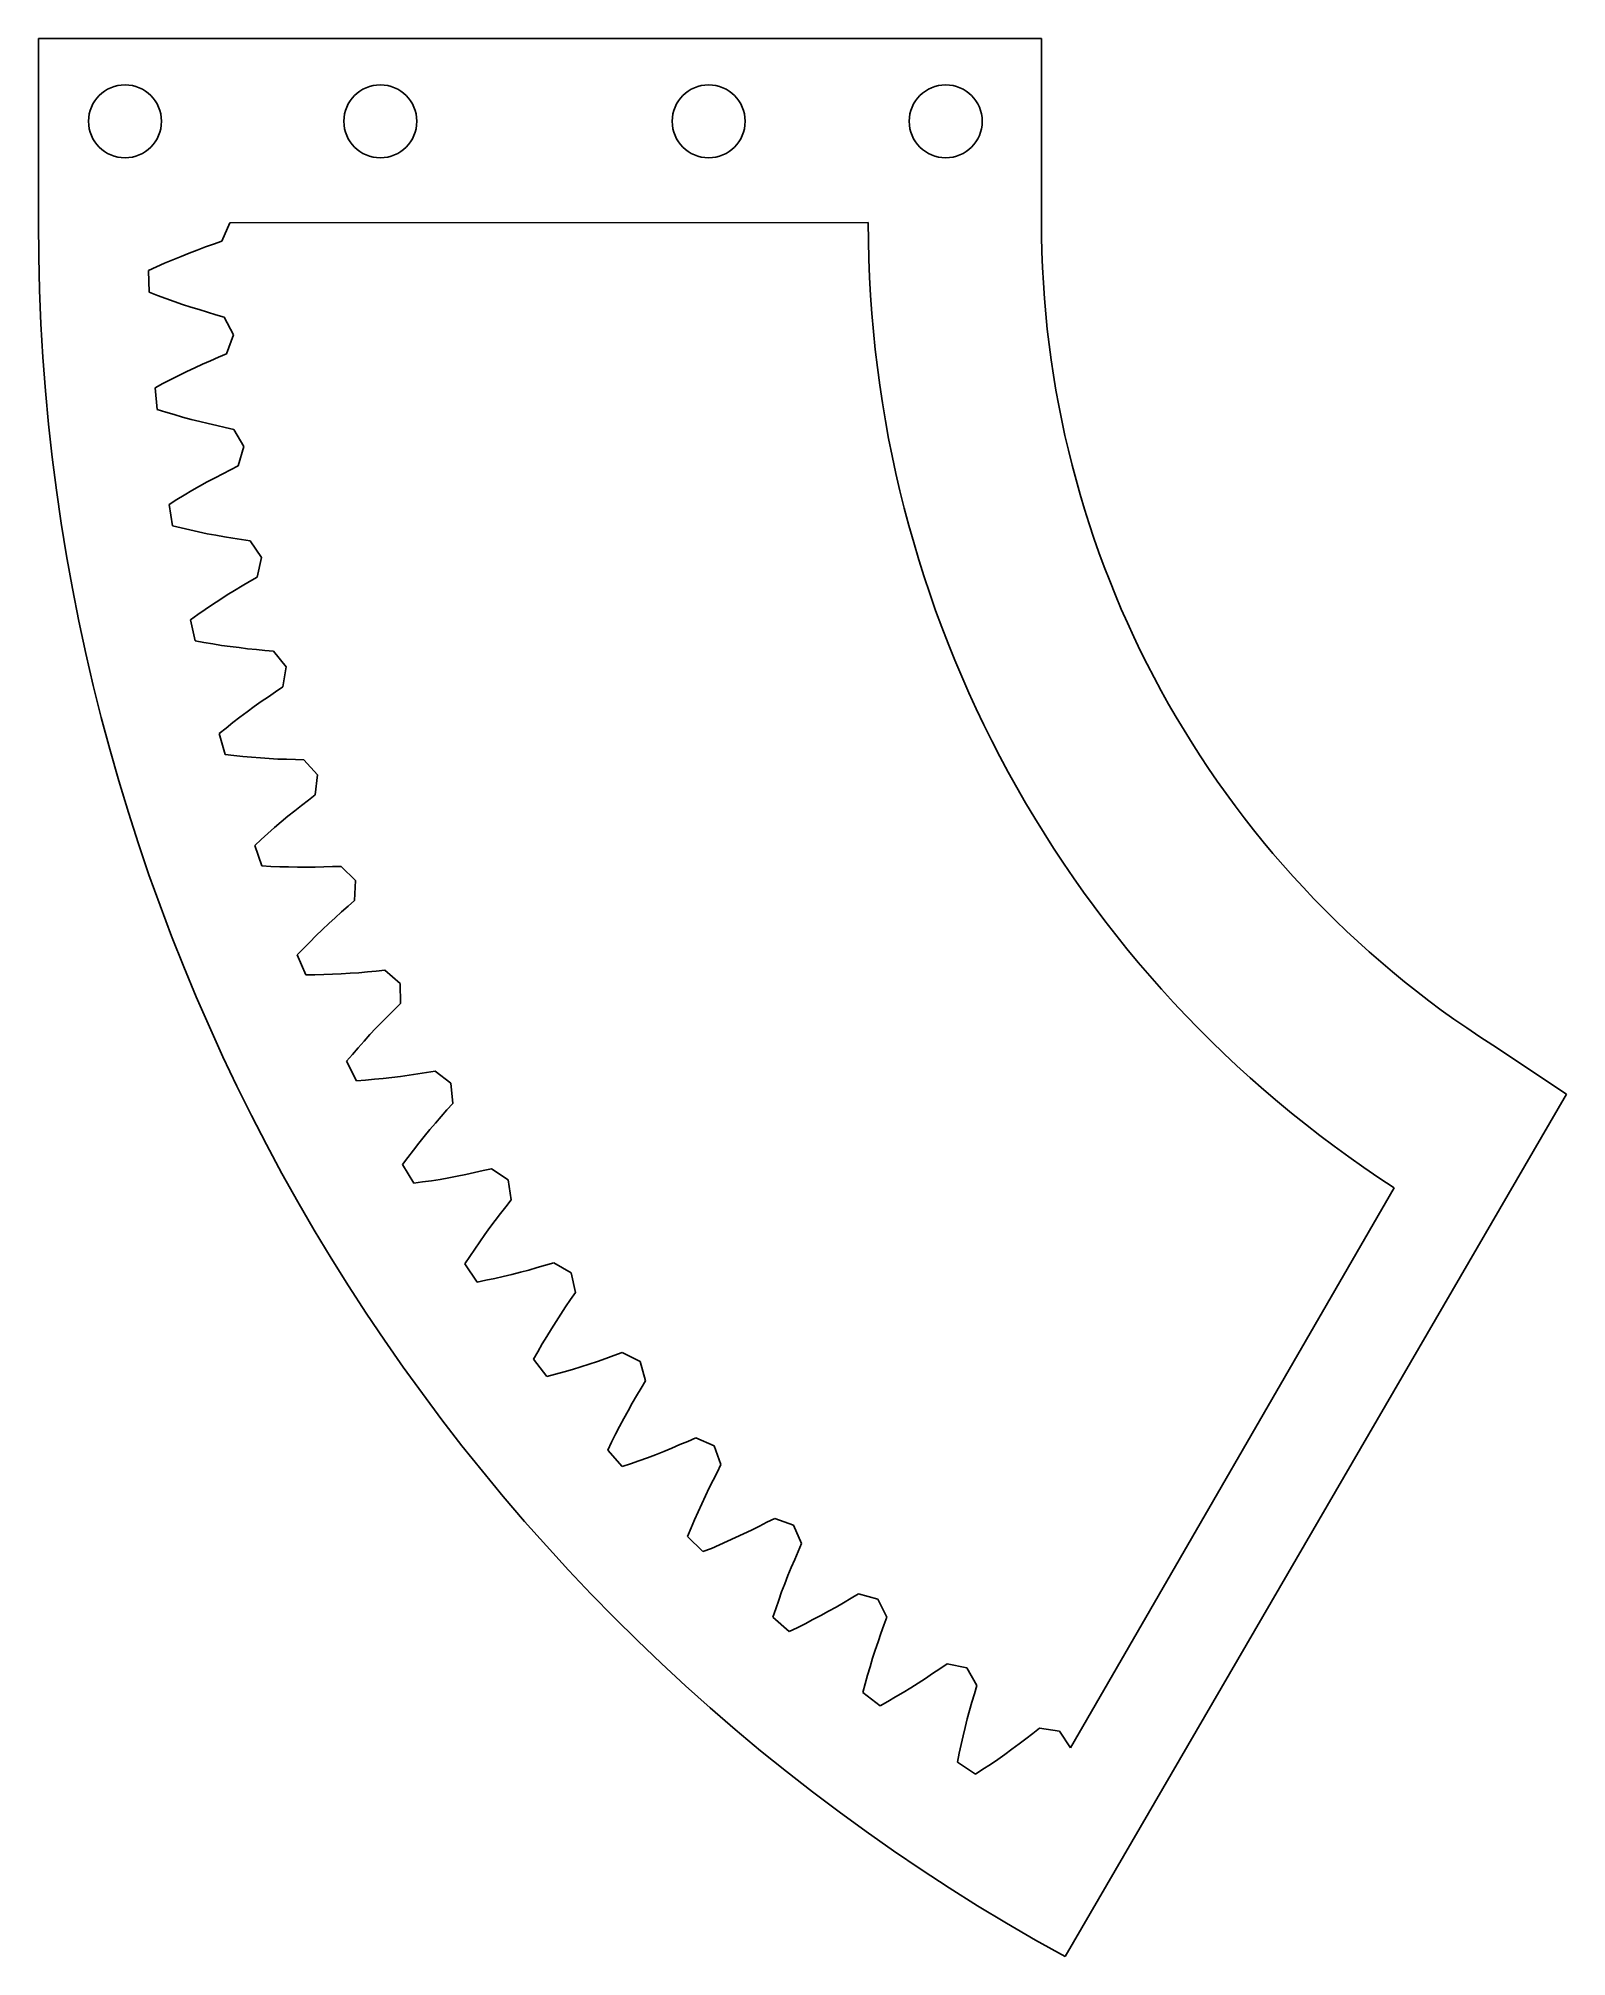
# Model space of a CAD drawing. Extents: x -833 to -749, y -218 to -112.
import ezdxf

# ---------------------------------------------------------------- set-up
doc = ezdxf.new("R2010")
doc.units = 0
doc.linetypes.add('K5LT_BASIC', pattern=[0])
doc.layers.get('0').update_dxf_attribs({"lineweight": 25, "true_color": 0xffffff})
doc.layers.add('Системный слой', color=7, linetype='Continuous', true_color=0xffffff)

msp = doc.modelspace()

# ---------------------------------------------------------------- linework, layer by layer
for p, q in [((-832.75, -112.45), (-777.75, -112.45)), ((-832.75, -112.45), (-832.75, -120.01)), ((-777.75, -112.45), (-777.75, -122.45)), ((-832.75, -122.56), (-832.75, -120.01)), ((-822.25, -122.56), (-822.69, -123.57)), ((-822.25, -122.56), (-822.25, -122.56)), ((-824.04, -124.06), (-824.49, -124.23)), ((-823.59, -123.89), (-824.04, -124.06)), ((-823.14, -123.73), (-823.59, -123.89)), ((-822.69, -123.57), (-823.14, -123.73)), ((-826.27, -124.98), (-826.72, -125.18)), ((-826.72, -125.18), (-826.68, -126.38)), ((-825.83, -124.78), (-826.27, -124.98)), ((-825.38, -124.59), (-825.83, -124.78)), ((-824.93, -124.41), (-825.38, -124.59)), ((-824.49, -124.23), (-824.93, -124.41)), ((-826.68, -126.38), (-826.22, -126.55)), ((-826.22, -126.55), (-825.76, -126.72)), ((-825.76, -126.72), (-825.31, -126.89)), ((-825.31, -126.89), (-824.85, -127.04)), ((-824.85, -127.04), (-824.39, -127.19)), ((-824.39, -127.19), (-823.94, -127.33)), ((-823.94, -127.33), (-823.48, -127.47)), ((-823.48, -127.47), (-823.02, -127.61)), ((-823.02, -127.61), (-822.56, -127.74)), ((-822.56, -127.74), (-822.06, -128.71)), ((-822.06, -128.71), (-822.44, -129.75)), ((-822.06, -128.71), (-822.06, -128.71)), ((-823.75, -130.32), (-824.18, -130.52)), ((-823.31, -130.13), (-823.75, -130.32)), ((-822.87, -129.94), (-823.31, -130.13)), ((-822.44, -129.75), (-822.87, -129.94)), ((-825.92, -131.38), (-826.35, -131.61)), ((-825.49, -131.16), (-825.92, -131.38)), ((-825.05, -130.94), (-825.49, -131.16)), ((-824.62, -130.72), (-825.05, -130.94)), ((-824.18, -130.52), (-824.62, -130.72)), ((-826.35, -131.61), (-826.24, -132.8)), ((-826.24, -132.8), (-825.77, -132.95)), ((-825.77, -132.95), (-825.3, -133.09)), ((-825.3, -133.09), (-824.84, -133.22)), ((-824.84, -133.22), (-824.37, -133.35)), ((-824.37, -133.35), (-823.9, -133.47)), ((-823.9, -133.47), (-823.44, -133.58)), ((-823.44, -133.58), (-822.97, -133.69)), ((-822.97, -133.69), (-822.51, -133.8)), ((-822.51, -133.8), (-822.04, -133.9)), ((-822.04, -133.9), (-821.48, -134.84)), ((-821.48, -134.84), (-821.79, -135.9)), ((-821.48, -134.84), (-821.48, -134.84)), ((-823.49, -136.78), (-823.91, -137.01)), ((-823.06, -136.55), (-823.49, -136.78)), ((-822.64, -136.33), (-823.06, -136.55)), ((-822.22, -136.11), (-822.64, -136.33)), ((-821.79, -135.9), (-822.22, -136.11)), ((-825.16, -137.75), (-825.58, -138.01)), ((-824.75, -137.5), (-825.16, -137.75)), ((-824.33, -137.25), (-824.75, -137.5)), ((-823.91, -137.01), (-824.33, -137.25)), ((-825.58, -138.01), (-825.39, -139.18)), ((-825.39, -139.18), (-824.92, -139.3)), ((-824.92, -139.3), (-824.44, -139.41)), ((-824.44, -139.41), (-823.97, -139.52)), ((-823.97, -139.52), (-823.5, -139.62)), ((-823.5, -139.62), (-823.02, -139.71)), ((-823.02, -139.71), (-822.55, -139.79)), ((-822.55, -139.79), (-822.08, -139.87)), ((-822.08, -139.87), (-821.61, -139.94)), ((-821.61, -139.94), (-821.14, -140.02)), ((-821.14, -140.02), (-820.51, -140.92)), ((-820.51, -140.92), (-820.76, -142)), ((-820.51, -140.92), (-820.51, -140.92)), ((-820.76, -142), (-821.17, -142.24)), ((-822.4, -142.98), (-822.8, -143.24)), ((-821.99, -142.73), (-822.4, -142.98)), ((-821.58, -142.48), (-821.99, -142.73)), ((-821.17, -142.24), (-821.58, -142.48)), ((-824.01, -144.05), (-824.41, -144.34)), ((-823.61, -143.78), (-824.01, -144.05)), ((-823.21, -143.5), (-823.61, -143.78)), ((-822.8, -143.24), (-823.21, -143.5)), ((-824.41, -144.34), (-824.15, -145.5)), ((-824.15, -145.5), (-823.67, -145.59)), ((-823.67, -145.59), (-823.19, -145.67)), ((-823.19, -145.67), (-822.71, -145.75)), ((-822.71, -145.75), (-822.23, -145.81)), ((-822.23, -145.81), (-821.75, -145.87)), ((-821.75, -145.87), (-821.28, -145.93)), ((-821.28, -145.93), (-820.8, -145.98)), ((-820.8, -145.98), (-820.33, -146.02)), ((-820.33, -146.02), (-819.85, -146.07)), ((-819.85, -146.07), (-819.17, -146.93)), ((-819.17, -146.93), (-819.35, -148.02)), ((-819.17, -146.93), (-819.17, -146.93)), ((-819.75, -148.29), (-820.14, -148.56)), ((-819.35, -148.02), (-819.75, -148.29)), ((-821.31, -149.39), (-821.7, -149.68)), ((-820.92, -149.1), (-821.31, -149.39)), ((-820.53, -148.83), (-820.92, -149.1)), ((-820.14, -148.56), (-820.53, -148.83)), ((-822.46, -150.28), (-822.84, -150.58)), ((-822.08, -149.97), (-822.46, -150.28)), ((-821.7, -149.68), (-822.08, -149.97)), ((-822.84, -150.58), (-822.51, -151.73)), ((-822.51, -151.73), (-822.03, -151.79)), ((-822.03, -151.79), (-821.54, -151.84)), ((-821.54, -151.84), (-821.06, -151.88)), ((-821.06, -151.88), (-820.58, -151.92)), ((-820.58, -151.92), (-820.1, -151.95)), ((-820.1, -151.95), (-819.62, -151.98)), ((-819.62, -151.98), (-819.14, -151.99)), ((-819.14, -151.99), (-818.66, -152.01)), ((-818.66, -152.01), (-818.19, -152.03)), ((-818.19, -152.03), (-817.45, -152.84)), ((-817.45, -152.84), (-817.57, -153.94)), ((-817.45, -152.84), (-817.45, -152.84)), ((-818.32, -154.53), (-818.69, -154.82)), ((-817.94, -154.23), (-818.32, -154.53)), ((-817.57, -153.94), (-817.94, -154.23)), ((-819.44, -155.43), (-819.8, -155.74)), ((-819.07, -155.12), (-819.44, -155.43)), ((-818.69, -154.82), (-819.07, -155.12)), ((-820.53, -156.39), (-820.89, -156.72)), ((-820.89, -156.72), (-820.49, -157.84)), ((-820.17, -156.06), (-820.53, -156.39)), ((-819.8, -155.74), (-820.17, -156.06)), ((-820.49, -157.84), (-820, -157.87)), ((-820, -157.87), (-819.51, -157.89)), ((-819.51, -157.89), (-819.03, -157.9)), ((-819.03, -157.9), (-818.54, -157.91)), ((-818.54, -157.91), (-818.06, -157.91)), ((-818.06, -157.91), (-817.58, -157.91)), ((-817.58, -157.91), (-817.1, -157.89)), ((-817.1, -157.89), (-816.63, -157.88)), ((-816.63, -157.88), (-816.15, -157.87)), ((-816.15, -157.87), (-815.37, -158.64)), ((-815.37, -158.64), (-815.41, -159.74)), ((-815.37, -158.64), (-815.37, -158.64)), ((-815.41, -159.74), (-815.77, -160.05)), ((-816.48, -160.69), (-816.83, -161.01)), ((-816.13, -160.37), (-816.48, -160.69)), ((-815.77, -160.05), (-816.13, -160.37)), ((-817.87, -162.02), (-818.22, -162.37)), ((-817.53, -161.68), (-817.87, -162.02)), ((-817.18, -161.34), (-817.53, -161.68)), ((-816.83, -161.01), (-817.18, -161.34)), ((-818.22, -162.37), (-818.56, -162.72)), ((-818.56, -162.72), (-818.08, -163.82)), ((-818.08, -163.82), (-817.59, -163.81)), ((-817.59, -163.81), (-817.1, -163.8)), ((-817.1, -163.8), (-816.62, -163.78)), ((-816.62, -163.78), (-816.14, -163.76)), ((-816.14, -163.76), (-815.66, -163.73)), ((-815.66, -163.73), (-815.18, -163.7)), ((-815.18, -163.7), (-814.7, -163.65)), ((-814.7, -163.65), (-814.23, -163.61)), ((-814.23, -163.61), (-813.75, -163.57)), ((-813.75, -163.57), (-812.92, -164.29)), ((-812.92, -164.29), (-812.92, -164.29)), ((-812.92, -164.29), (-812.9, -165.39)), ((-813.57, -166.06), (-813.9, -166.4)), ((-813.23, -165.72), (-813.57, -166.06)), ((-812.9, -165.39), (-813.23, -165.72)), ((-814.57, -167.1), (-814.89, -167.46)), ((-814.24, -166.75), (-814.57, -167.1)), ((-813.9, -166.4), (-814.24, -166.75)), ((-815.53, -168.19), (-815.85, -168.56)), ((-815.21, -167.82), (-815.53, -168.19)), ((-814.89, -167.46), (-815.21, -167.82)), ((-748.96, -170.36), (-753, -167.68)), ((-815.85, -168.56), (-815.31, -169.63)), ((-813.37, -169.45), (-812.89, -169.39)), ((-812.89, -169.39), (-812.42, -169.32)), ((-812.42, -169.32), (-811.94, -169.25)), ((-811.94, -169.25), (-811.47, -169.18)), ((-811.47, -169.18), (-811, -169.11)), ((-811, -169.11), (-810.13, -169.77)), ((-815.31, -169.63), (-814.82, -169.59)), ((-814.82, -169.59), (-814.33, -169.55)), ((-814.33, -169.55), (-813.85, -169.5)), ((-813.85, -169.5), (-813.37, -169.45)), ((-810.13, -169.77), (-810.13, -169.77)), ((-810.13, -169.77), (-810.03, -170.87)), ((-748.96, -170.36), (-776.46, -217.67)), ((-810.35, -171.23), (-810.66, -171.59)), ((-810.03, -170.87), (-810.35, -171.23)), ((-811.28, -172.31), (-811.59, -172.68)), ((-810.98, -171.95), (-811.28, -172.31)), ((-810.66, -171.59), (-810.98, -171.95)), ((-812.19, -173.44), (-812.49, -173.83)), ((-811.89, -173.06), (-812.19, -173.44)), ((-811.59, -172.68), (-811.89, -173.06)), ((-812.49, -173.83), (-812.78, -174.22)), ((-812.78, -174.22), (-812.17, -175.25)), ((-809.31, -174.77), (-808.84, -174.67)), ((-808.84, -174.67), (-808.37, -174.56)), ((-808.37, -174.56), (-807.91, -174.46)), ((-807.91, -174.46), (-806.99, -175.07)), ((-812.17, -175.25), (-811.69, -175.18)), ((-811.69, -175.18), (-811.2, -175.11)), ((-811.2, -175.11), (-810.72, -175.04)), ((-810.72, -175.04), (-810.25, -174.95)), ((-810.25, -174.95), (-809.78, -174.86)), ((-809.78, -174.86), (-809.31, -174.77)), ((-806.99, -175.07), (-806.99, -175.07)), ((-806.99, -175.07), (-806.83, -176.16)), ((-758.41, -175.5), (-776.15, -206.22)), ((-807.12, -176.54), (-807.41, -176.91)), ((-806.83, -176.16), (-807.12, -176.54)), ((-807.99, -177.68), (-808.27, -178.07)), ((-807.7, -177.29), (-807.99, -177.68)), ((-807.41, -176.91), (-807.7, -177.29)), ((-808.82, -178.86), (-809.09, -179.27)), ((-808.55, -178.46), (-808.82, -178.86)), ((-808.27, -178.07), (-808.55, -178.46)), ((-809.09, -179.27), (-809.36, -179.68)), ((-809.36, -179.68), (-808.69, -180.67)), ((-805.86, -180.01), (-805.4, -179.88)), ((-805.4, -179.88), (-804.94, -179.74)), ((-804.94, -179.74), (-804.48, -179.61)), ((-804.48, -179.61), (-803.53, -180.16)), ((-808.69, -180.67), (-808.21, -180.57)), ((-808.21, -180.57), (-807.73, -180.47)), ((-807.73, -180.47), (-807.26, -180.36)), ((-807.26, -180.36), (-806.79, -180.25)), ((-806.79, -180.25), (-806.32, -180.13)), ((-806.32, -180.13), (-805.86, -180.01)), ((-803.53, -180.16), (-803.53, -180.16)), ((-803.53, -180.16), (-803.3, -181.24)), ((-803.84, -182.03), (-804.1, -182.43)), ((-803.57, -181.63), (-803.84, -182.03)), ((-803.3, -181.24), (-803.57, -181.63)), ((-804.36, -182.83), (-804.62, -183.23)), ((-804.1, -182.43), (-804.36, -182.83)), ((-805.12, -184.06), (-805.36, -184.49)), ((-804.87, -183.65), (-805.12, -184.06)), ((-804.62, -183.23), (-804.87, -183.65)), ((-805.36, -184.49), (-805.6, -184.91)), ((-805.6, -184.91), (-804.87, -185.85)), ((-803, -185.32), (-802.55, -185.17)), ((-802.55, -185.17), (-802.09, -185.02)), ((-802.09, -185.02), (-801.64, -184.86)), ((-801.64, -184.86), (-801.19, -184.7)), ((-801.19, -184.7), (-800.74, -184.54)), ((-800.74, -184.54), (-799.76, -185.03)), ((-799.76, -185.03), (-799.76, -185.03)), ((-799.76, -185.03), (-799.46, -186.09)), ((-804.87, -185.85), (-804.4, -185.73)), ((-804.4, -185.73), (-803.93, -185.6)), ((-803.93, -185.6), (-803.47, -185.46)), ((-803.47, -185.46), (-803, -185.32)), ((-799.46, -186.09), (-799.7, -186.5)), ((-799.95, -186.91), (-800.19, -187.32)), ((-799.7, -186.5), (-799.95, -186.91)), ((-800.65, -188.16), (-800.88, -188.59)), ((-800.42, -187.74), (-800.65, -188.16)), ((-800.19, -187.32), (-800.42, -187.74)), ((-801.1, -189.02), (-801.32, -189.46)), ((-800.88, -188.59), (-801.1, -189.02)), ((-797.14, -189.41), (-796.7, -189.22)), ((-796.7, -189.22), (-795.69, -189.65)), ((-801.32, -189.46), (-801.53, -189.9)), ((-801.53, -189.9), (-800.74, -190.79)), ((-799.82, -190.48), (-799.36, -190.31)), ((-799.36, -190.31), (-798.91, -190.14)), ((-798.91, -190.14), (-798.46, -189.96)), ((-798.46, -189.96), (-798.02, -189.78)), ((-798.02, -189.78), (-797.58, -189.59)), ((-797.58, -189.59), (-797.14, -189.41)), ((-795.69, -189.65), (-795.69, -189.65)), ((-795.69, -189.65), (-795.33, -190.68)), ((-800.74, -190.79), (-800.28, -190.64)), ((-800.28, -190.64), (-799.82, -190.48)), ((-795.54, -191.11), (-795.76, -191.54)), ((-795.33, -190.68), (-795.54, -191.11)), ((-796.18, -192.39), (-796.38, -192.83)), ((-795.97, -191.96), (-796.18, -192.39)), ((-795.76, -191.54), (-795.97, -191.96)), ((-796.58, -193.27), (-796.77, -193.71)), ((-796.38, -192.83), (-796.58, -193.27)), ((-796.96, -194.16), (-797.15, -194.62)), ((-797.15, -194.62), (-796.31, -195.46)), ((-796.77, -193.71), (-796.96, -194.16)), ((-794.52, -194.69), (-794.08, -194.49)), ((-794.08, -194.49), (-793.65, -194.28)), ((-793.65, -194.28), (-793.22, -194.07)), ((-793.22, -194.07), (-792.8, -193.85)), ((-792.8, -193.85), (-792.37, -193.64)), ((-792.37, -193.64), (-791.34, -194)), ((-791.34, -194), (-791.34, -194)), ((-791.34, -194), (-790.91, -195.01)), ((-796.31, -195.46), (-795.85, -195.28)), ((-795.85, -195.28), (-795.4, -195.09)), ((-795.4, -195.09), (-794.96, -194.89)), ((-794.96, -194.89), (-794.52, -194.69)), ((-791.1, -195.45), (-791.28, -195.89)), ((-790.91, -195.01), (-791.1, -195.45)), ((-791.65, -196.77), (-791.83, -197.22)), ((-791.47, -196.33), (-791.65, -196.77)), ((-791.28, -195.89), (-791.47, -196.33)), ((-792, -197.67), (-792.16, -198.13)), ((-791.83, -197.22), (-792, -197.67)), ((-788.19, -198.02), (-787.78, -197.77)), ((-787.78, -197.77), (-786.72, -198.07)), ((-792.32, -198.59), (-792.48, -199.05)), ((-792.16, -198.13), (-792.32, -198.59)), ((-789.85, -198.96), (-789.43, -198.73)), ((-789.43, -198.73), (-789.01, -198.5)), ((-789.01, -198.5), (-788.6, -198.26)), ((-788.6, -198.26), (-788.19, -198.02)), ((-786.72, -198.07), (-786.72, -198.07)), ((-786.72, -198.07), (-786.23, -199.05)), ((-792.48, -199.05), (-791.59, -199.84)), ((-791.59, -199.84), (-791.14, -199.63)), ((-791.14, -199.63), (-790.71, -199.41)), ((-790.71, -199.41), (-790.28, -199.19)), ((-790.28, -199.19), (-789.85, -198.96)), ((-786.39, -199.5), (-786.55, -199.95)), ((-786.23, -199.05), (-786.39, -199.5)), ((-786.86, -200.86), (-787.01, -201.31)), ((-786.71, -200.4), (-786.86, -200.86)), ((-786.55, -199.95), (-786.71, -200.4)), ((-787.15, -201.78), (-787.29, -202.24)), ((-787.01, -201.31), (-787.15, -201.78)), ((-783.72, -202.15), (-783.32, -201.88)), ((-783.32, -201.88), (-782.93, -201.61)), ((-782.93, -201.61), (-781.85, -201.84)), ((-781.85, -201.84), (-781.85, -201.84)), ((-781.85, -201.84), (-781.3, -202.8)), ((-787.42, -202.71), (-787.54, -203.19)), ((-787.29, -202.24), (-787.42, -202.71)), ((-785.33, -203.18), (-784.92, -202.93)), ((-784.92, -202.93), (-784.52, -202.67)), ((-784.52, -202.67), (-784.11, -202.41)), ((-784.11, -202.41), (-783.72, -202.15)), ((-781.3, -202.8), (-781.43, -203.25)), ((-787.54, -203.19), (-786.6, -203.92)), ((-786.6, -203.92), (-786.17, -203.68)), ((-786.17, -203.68), (-785.75, -203.43)), ((-785.75, -203.43), (-785.33, -203.18)), ((-781.56, -203.71), (-781.69, -204.17)), ((-781.43, -203.25), (-781.56, -203.71)), ((-781.94, -205.1), (-782.05, -205.57)), ((-781.82, -204.63), (-781.94, -205.1)), ((-781.69, -204.17), (-781.82, -204.63)), ((-778.23, -205.43), (-777.85, -205.14)), ((-777.85, -205.14), (-776.76, -205.31)), ((-782.16, -206.04), (-782.26, -206.52)), ((-782.05, -205.57), (-782.16, -206.04)), ((-779.37, -206.3), (-778.98, -206.01)), ((-778.98, -206.01), (-778.6, -205.72)), ((-778.6, -205.72), (-778.23, -205.43)), ((-776.76, -205.31), (-776.76, -205.31)), ((-776.76, -205.31), (-776.15, -206.22)), ((-782.26, -206.52), (-782.36, -207)), ((-782.36, -207), (-781.37, -207.67)), ((-780.96, -207.4), (-780.55, -207.13)), ((-780.55, -207.13), (-780.15, -206.86)), ((-780.15, -206.86), (-779.76, -206.58)), ((-779.76, -206.58), (-779.37, -206.3)), ((-781.37, -207.67), (-780.96, -207.4))]:
    msp.add_line(p, q)
for centre in [(-828, -117), (-814, -117), (-796, -117), (-783, -117)]:
    msp.add_circle(centre, 2)
for radius, start, end in [(108.5, 180, 241.2375), (63, 179.9932, 237.1659), (53.5, 179.8807, 237.4928)]:
    msp.add_arc((-724.25, -122.56), radius, start, end)
at = {"layer": 'Системный слой', "color": 0, "linetype": 'K5LT_BASIC'}
msp.add_line((-787.25, -122.55), (-822.25, -122.56), dxfattribs=at)

doc.saveas('drawing.dxf')
